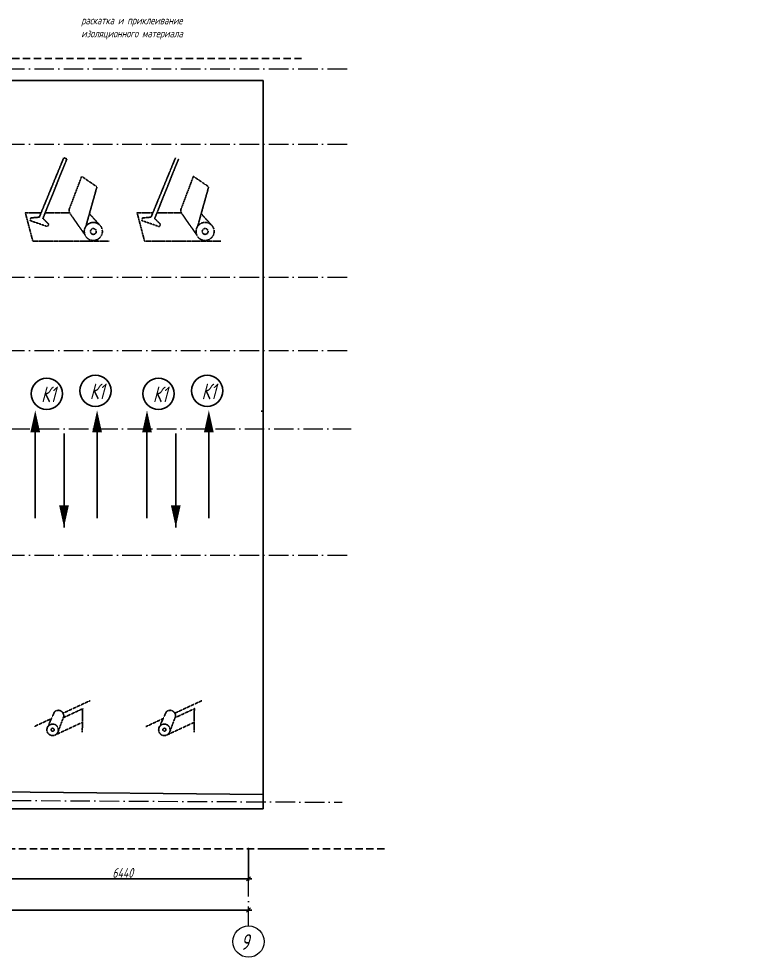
# Model space of a CAD drawing. Header units: millimetres. Extents: x 5763 to 12018931, y 39842 to 3600577.
# Drawn here: x 486391 to 531375, y 513914 to 571544 of the extents above; entities that cross this region are included whole.
import ezdxf

# ---------------------------------------------------------------- set-up
doc = ezdxf.new("R2010")
doc.units = ezdxf.units.MM
for name, pattern in [('ACAD_ISO04W100', [30, 24, -3, 0, -3]), ('ACAD_ISO10W100', [18, 12, -3, 0, -3]), ('DASHED', [0.75, 0.5, -0.25]), ('HIDDEN', [9.525, 6.35, -3.175])]:
    doc.linetypes.add(name, pattern=pattern)
doc.layers.add('Архитектура', color=7, linetype='Continuous')
doc.styles.get("Standard").update_dxf_attribs({"font": 'romans.shx', "width": 0.7, "oblique": 15, "height": 500})
doc.styles.add('VSSP_ROMANS07', font='romans.shx', dxfattribs={"width": 0.7, "oblique": 15, "height": 250})
doc.dimstyles.new('VSSP-100', dxfattribs={"dimscale": 100, "dimtxt": 2.5, "dimasz": 2.5, "dimexe": 1.25, "dimexo": 0.625, "dimtad": 1, "dimdec": 0, "dimrnd": 0.001, "dimzin": 1, "dimtxsty": 'VSSP_ROMANS07', "dimblk": 'OBLIQUE', "dimcen": 2.5, "dimdle": 2, "dimaunit": 1, "dimadec": 3, "dimazin": 2, "dimtfac": 1, "dimtdec": 0, "dimtix": 1, "dimtmove": 2, "dimatfit": 3, "dimldrblk": 'OBLIQUE', "dimfxl": 1.25, "dimtolj": 1, "dimtzin": 0, "dimarcsym": 0})

# ---------------------------------------------------------------- blocks, each defined once
blk = doc.blocks.new('_OBLIQUE')
at = {"color": 0, "linetype": 'ByBlock'}
blk.add_line((-0.5, -0.5), (0.5, 0.5), dxfattribs=at)
blk = doc.blocks.new('*D97')
at = {"layer": 'Defpoints', "color": 0, "transparency": 16777216}
for p in [(429557, 516813), (500503, 516813), (500503, 516813)]:
    blk.add_point(p, dxfattribs=at)
at = {"layer": 'Архитектура', "color": 0, "lineweight": -2, "transparency": 16777216}
for p, q in [((429357, 516813), (500703, 516813)), ((429557, 516813), (429557, 516688)), ((500503, 516813), (500503, 516938))]:
    blk.add_line(p, q, dxfattribs=at)
at = {"layer": 'Архитектура', "color": 0, "lineweight": -2, "transparency": 16777216, "xscale": 250, "yscale": 250, "zscale": 250, "rotation": 180}
blk.add_blockref('_OBLIQUE', (429557, 516813), dxfattribs=at)
at = {"layer": 'Архитектура', "color": 0, "lineweight": -2, "transparency": 16777216, "xscale": 250, "yscale": 250, "zscale": 250}
blk.add_blockref('_OBLIQUE', (500503, 516813), dxfattribs=at)
at = {"layer": 'Архитектура', "color": 0, "lineweight": 20, "transparency": 16777216, "insert": (465030, 517176), "char_height": 250, "attachment_point": 5, "style": 'VSSP_ROMANS07'}
blk.add_mtext('\\A1;{\\H2.4x;29560}', dxfattribs=at)
blk = doc.blocks.new('*D101')
at = {"layer": 'Defpoints', "color": 0, "transparency": 16777216}
for p in [(458981, 520653), (466711, 520653), (466711, 518733)]:
    blk.add_point(p, dxfattribs=at)
at = {"layer": 'Архитектура', "color": 0, "lineweight": -2, "transparency": 16777216}
for p, q in [((458981, 520591), (458981, 518608)), ((466711, 520591), (466711, 518608)), ((458781, 518733), (466911, 518733))]:
    blk.add_line(p, q, dxfattribs=at)
at = {"layer": 'Архитектура', "color": 0, "lineweight": -2, "transparency": 16777216, "xscale": 250, "yscale": 250, "zscale": 250, "rotation": 180}
blk.add_blockref('_OBLIQUE', (458981, 518733), dxfattribs=at)
at = {"layer": 'Архитектура', "color": 0, "lineweight": -2, "transparency": 16777216, "xscale": 250, "yscale": 250, "zscale": 250}
blk.add_blockref('_OBLIQUE', (466711, 518733), dxfattribs=at)
at = {"layer": 'Архитектура', "color": 0, "lineweight": 20, "transparency": 16777216, "insert": (462846, 519096), "char_height": 250, "width": 87154.5, "attachment_point": 5, "style": 'VSSP_ROMANS07'}
blk.add_mtext('\\A1;{\\H2.4x;3220}', dxfattribs=at)
blk = doc.blocks.new('*D105')
at = {"layer": 'Defpoints', "color": 0, "transparency": 16777216}
for p in [(479622, 520653), (485045, 518733), (485045, 515853)]:
    blk.add_point(p, dxfattribs=at)
at = {"layer": 'Архитектура', "color": 0, "lineweight": -2, "transparency": 16777216}
for p, q in [((479622, 520591), (479622, 518608)), ((479422, 518733), (485245, 518733)), ((485045, 515916), (485045, 518858))]:
    blk.add_line(p, q, dxfattribs=at)
at = {"layer": 'Архитектура', "color": 0, "lineweight": -2, "transparency": 16777216, "xscale": 250, "yscale": 250, "zscale": 250, "rotation": 180}
blk.add_blockref('_OBLIQUE', (479622, 518733), dxfattribs=at)
at = {"layer": 'Архитектура', "color": 0, "lineweight": -2, "transparency": 16777216, "xscale": 250, "yscale": 250, "zscale": 250}
blk.add_blockref('_OBLIQUE', (485045, 518733), dxfattribs=at)
at = {"layer": 'Архитектура', "color": 0, "lineweight": 20, "transparency": 16777216, "insert": (482333, 519095), "char_height": 250, "width": 65741.77, "attachment_point": 5, "style": 'VSSP_ROMANS07'}
blk.add_mtext('\\A1;{\\H2.4x;2200}', dxfattribs=at)
blk = doc.blocks.new('*D106')
at = {"layer": 'Defpoints', "color": 0, "transparency": 16777216}
for p in [(500503, 520653), (500503, 518733), (485045, 515853)]:
    blk.add_point(p, dxfattribs=at)
at = {"layer": 'Архитектура', "color": 0, "lineweight": -2, "transparency": 16777216}
for p, q in [((500503, 520591), (500503, 518608)), ((484845, 518733), (500703, 518733)), ((485045, 515916), (485045, 518858))]:
    blk.add_line(p, q, dxfattribs=at)
at = {"layer": 'Архитектура', "color": 0, "lineweight": -2, "transparency": 16777216, "xscale": 250, "yscale": 250, "zscale": 250, "rotation": 180}
blk.add_blockref('_OBLIQUE', (485045, 518733), dxfattribs=at)
at = {"layer": 'Архитектура', "color": 0, "lineweight": -2, "transparency": 16777216, "xscale": 250, "yscale": 250, "zscale": 250}
blk.add_blockref('_OBLIQUE', (500503, 518733), dxfattribs=at)
at = {"layer": 'Архитектура', "color": 0, "lineweight": 20, "transparency": 16777216, "insert": (492774, 519095), "char_height": 250, "width": 77202.16, "attachment_point": 5, "style": 'VSSP_ROMANS07'}
blk.add_mtext('\\A1;{\\H2.4x;6440}', dxfattribs=at)

msp = doc.modelspace()

# ---------------------------------------------------------------- linework, layer by layer
at = {"linetype": 'HIDDEN', "ltscale": 70}
for p, q in [((503764.22366, 569113.79239), (478397.67347, 569113.79239)), ((449062.53312, 520563.87578), (508899.21866, 520563.87578))]:
    msp.add_line(p, q, dxfattribs=at)
at = {"linetype": 'ACAD_ISO04W100'}
for p, q in [((501396.61875, 567757.58295), (479635.97003, 567757.58295)), ((501396.61875, 520563.87578), (503764.22366, 520563.87578))]:
    msp.add_line(p, q, dxfattribs=at)
at = {"color": 1, "linetype": 'DASHED'}
for p, q in [((487652.71361, 559359.48739), (489154.56315, 563010.34492)), ((487873.69226, 559279.30765), (489342.38171, 562934.88568)), ((489154.56315, 563010.34492), (489342.38171, 562934.88568)), ((494515.77691, 559359.48739), (496017.62646, 563010.34492)), ((494736.75556, 559279.30765), (496205.44501, 562934.88568)), ((489501.37698, 559876.11392), (490254.31973, 561867.52507)), ((490254.31973, 561867.52507), (491192.65446, 561223.90339)), ((496364.44028, 559876.11392), (497117.38303, 561867.52507)), ((497117.38303, 561867.52507), (498055.71777, 561223.90339)), ((491192.65446, 561223.90339), (490513.77535, 558799.03272)), ((498055.71777, 561223.90339), (497376.83866, 558799.03272)), ((486777.9286, 559636.44978), (487766.64734, 559636.44978)), ((486795.04428, 559636.44978), (487248.61469, 557901.07674)), ((488017.18007, 559636.44978), (489482.23854, 559636.44978)), ((493640.99191, 559636.44978), (494629.71065, 559636.44978)), ((493658.10759, 559636.44978), (494111.67799, 557901.07674)), ((494880.24337, 559636.44978), (496345.30184, 559636.44978)), ((487081.88223, 559153.47501), (487137.55091, 559313.66176)), ((487081.88223, 559153.47501), (488155.6237, 558781.96889)), ((487137.55091, 559313.66176), (487652.71361, 559359.48739)), ((488239.60465, 558913.79334), (487873.69226, 559279.30765)), ((490456.95899, 558272.32487), (489542.371, 559577.92951)), ((491352.19403, 558886.91509), (490730.25619, 559572.27498)), ((493944.94553, 559153.47501), (494000.61422, 559313.66176)), ((493944.94553, 559153.47501), (495018.68701, 558781.96889)), ((494000.61422, 559313.66176), (494515.77691, 559359.48739)), ((495102.66795, 558913.79334), (494736.75556, 559279.30765)), ((497320.02229, 558272.32487), (496405.4343, 559577.92951)), ((498215.25734, 558886.91509), (497593.31949, 559572.27498)), ((488155.6237, 558781.96889), (488239.60465, 558913.79334)), ((495018.68701, 558781.96889), (495102.66795, 558913.79334)), ((487257.8218, 557892.70322), (491944.51982, 557892.70322)), ((494120.8851, 557892.70322), (498807.58312, 557892.70322)), ((489112.83597, 528900.28294), (490775.28641, 529670.5375)), ((495975.89927, 528900.28294), (497638.34972, 529670.5375)), ((489141.79394, 528629.81131), (490330.86307, 529180.73655)), ((490291.27665, 527738.20738), (490312.04907, 529185.14686)), ((496004.85724, 528629.81131), (497193.92637, 529180.73655)), ((497154.33996, 527738.20738), (497175.11238, 529185.14686)), ((487334.39022, 528076.28488), (488396.54822, 528568.40905)), ((488138.51422, 528007.47935), (488590.10757, 528989.17991)), ((488796.42778, 527739.68896), (489126.94568, 528625.96733)), ((494197.45352, 528076.28488), (495259.61152, 528568.40905)), ((495001.57752, 528007.47935), (495453.17087, 528989.17991)), ((495659.49108, 527739.68896), (495990.00898, 528625.96733)), ((488608.60325, 527553.4858), (490297.32171, 528335.91098)), ((495471.66656, 527553.4858), (497160.38501, 528335.91098)), ((488700.69556, 527607.90694), (488703.36167, 527614.27472)), ((495563.75886, 527607.90694), (495566.42498, 527614.27472))]:
    msp.add_line(p, q, dxfattribs=at)
for p, q in [((487403.42048, 546651.35461), (487403.42048, 540882.38228)), ((491201.32208, 546651.35461), (491201.32208, 540882.38228)), ((494266.48379, 546651.35461), (494266.48379, 540882.38228)), ((498064.38538, 546651.35461), (498064.38538, 540882.38228)), ((489170.23723, 540313.5064), (489170.23723, 546082.47873)), ((496033.30054, 540313.5064), (496033.30054, 546082.47873)), ((443062.53312, 524445.24091), (501396.61875, 523914.84091))]:
    msp.add_line(p, q)
for points in [[(487403.42048, 547500.58038, 0, 600, 0), (487403.42048, 546150.58038, 600, 600, 0)], [(491201.32208, 547500.58038, 0, 600, 0), (491201.32208, 546150.58038, 600, 600, 0)], [(494266.48379, 547500.58038, 0, 600, 0), (494266.48379, 546150.58038, 600, 600, 0)], [(498064.38538, 547500.58038, 0, 600, 0), (498064.38538, 546150.58038, 600, 600, 0)], [(489170.23723, 540313.5064, 0, 600, 0), (489170.23723, 541663.5064, 600, 600, 0)], [(496033.30054, 540313.5064, 0, 600, 0), (496033.30054, 541663.5064, 600, 600, 0)]]:
    msp.add_lwpolyline(points, format="xyseb")
for centre, radius in [((490970.68255, 558483.32746), 555.36834), ((497833.74585, 558483.32746), 555.36834), ((490973.79873, 558483.32746), 178.55943), ((497836.86203, 558483.32746), 178.55943), ((488470.50543, 527878.01195), 351.82291), ((488471.75829, 527881.42174), 92.87566), ((495333.56874, 527878.01195), 351.82291), ((495334.82159, 527881.42174), 92.87566)]:
    msp.add_circle(centre, radius, dxfattribs=at)
for centre in [(488109.28382, 548517.18447), (491098.70998, 548698.74759), (494972.34713, 548517.18447), (497961.77328, 548698.74759)]:
    msp.add_circle(centre, 960)
for centre, radius, start, end in [((489796.01977, 559764.71093), 315, 159.2886415713, 216.3671208527), ((496659.08307, 559764.71093), 315, 159.2886415713, 216.3671208527), ((488818.33302, 528741.76599), 334.45419, 339.872825046, 131.3613390889), ((495681.39633, 528741.76599), 334.45419, 339.872825046, 131.3613390889)]:
    msp.add_arc(centre, radius, start, end, dxfattribs=at)
at = {"layer": 'Архитектура', "color": 7, "linetype": 'ACAD_ISO10W100', "lineweight": 20, "ltscale": 100}
for p, q in [((420745.44362, 568475.00574), (506814.77979, 568475.00574)), ((420745.44362, 563847.68122), (506814.77979, 563847.68122)), ((420745.44362, 555666.75525), (506814.77979, 555666.75525)), ((420745.44362, 551166.75525), (506814.77979, 551166.75525)), ((421067.02401, 546357.24091), (506814.77979, 546357.24091)), ((420745.44362, 538602.84091), (506814.77979, 538602.84091)), ((419356.56687, 523914.84091), (506258.22145, 523430.79136)), ((500502.96647, 515833.81541), (500502.96647, 520633.81516))]:
    msp.add_line(p, q, dxfattribs=at)
at = {"layer": 'Архитектура', "color": 7, "lineweight": 25}
msp.add_line((501276.50374, 547437.24091), (501396.50377, 547437.24091), dxfattribs=at)
for points in [[(501396.61875, 567757.58295), (501396.61875, 538413.24091)], [(501396.61875, 538413.24091), (501396.61875, 523029.24089), (457668.61507, 523029.24089)]]:
    msp.add_lwpolyline(points, dxfattribs=at)
at = {"layer": 'Архитектура', "color": 7, "lineweight": 20}
msp.add_circle((500502.96647, 514873.81541), 960, dxfattribs=at)
msp.add_circle((500502.96647, 514873.81541), 960, dxfattribs=at)

# ---------------------------------------------------------------- texts
at = {"linetype": 'ACAD_ISO04W100', "insert": (490228.80531, 571684.08682), "char_height": 480, "attachment_point": 1}
msp.add_mtext_dynamic_manual_height_columns('раскатка и приклеивание изоляционного материала', width=8095.5669264, gutter_width=2500, heights=[0], dxfattribs=at)
at = {"char_height": 960, "attachment_point": 1}
for insert in [(487761.35037, 548959.1952), (490750.77653, 549140.75833), (494624.41368, 548959.1952), (497613.83983, 549140.75833)]:
    msp.add_mtext_dynamic_manual_height_columns('К1', width=1227.9810389, gutter_width=12.5, heights=[0], dxfattribs=dict(at, insert=insert))
at = {"layer": 'Архитектура', "color": 7, "lineweight": 20, "style": 'VSSP_ROMANS07', "oblique": 15, "width": 0.7}
msp.add_text('9', height=960, dxfattribs=at).set_placement((500015.57041, 514369.9181))

# ---------------------------------------------------------------- dimensions: what is measured, and where the dimension line sits
at = {"layer": 'Архитектура', "color": 7, "lineweight": 20}
for base, p1, p2, text, override, picture, middle in [((466710.96463, 518733.24117), (458980.56647, 520653.24091), (466710.96463, 520653.24091), '{\\H2.4x;3220}', {"dimadec": 3, "dimfxl": 100}, '*D101', (462845.76555, 519095.74117)), ((485044.55876, 518732.76684), (479622.15998, 520653.24091), (485044.55876, 515853.24117), '{\\H2.4x;2200}', {"dimfxl": 100}, '*D105', (482333.35937, 519095.26684)), ((500502.96647, 518732.76684), (485044.55876, 515853.24117), (500502.96647, 520653.24091), '{\\H2.4x;6440}', {"dimfxl": 100}, '*D106', (492773.76262, 519095.26684)), ((500502.96647, 516813.24117), (429556.56262, 516813.24117), (500502.96647, 516813.24117), '{\\H2.4x;29560}', {"dimfxlon": 1}, '*D97', (465029.76454, 517175.74117))]:
    dim = msp.add_linear_dim(base=base, p1=p1, p2=p2, text=text, dimstyle='VSSP-100', override=override, dxfattribs=at)
    dim.commit()
    dim.dimension.update_dxf_attribs({"geometry": picture, "text_midpoint": middle})

doc.saveas('drawing.dxf')
